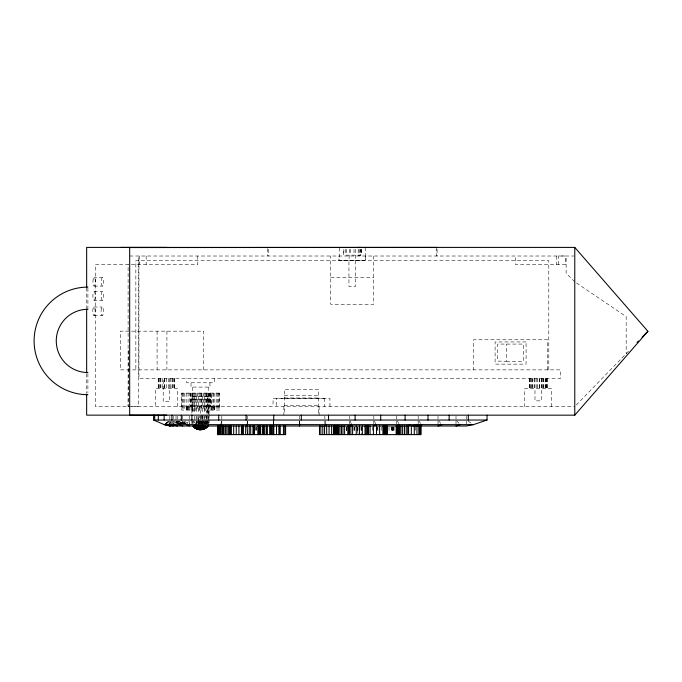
<?xml version="1.0" encoding="UTF-8"?>
<svg xmlns="http://www.w3.org/2000/svg" width="682" height="682" viewBox="0 0 682 682"><rect width="100%" height="100%" fill="white"/><g stroke="black" fill="none" stroke-linecap="round" stroke-linejoin="round"><path stroke-width="0.51" stroke-dasharray="3.41 2.56" d="M128.727 350.403L128.105 406.54L574.773 406.566M208.053 423.513L208.146 420.035M198.445 420.035L198.3 423.718L198.266 416.139M204.881 423.718L205.231 415.168M247.029 424.639L247.413 420.956M206.731 423.718L207.328 420.035L207.882 423.513M220.763 424.639L221.607 420.956M202.725 420.956L202.725 424.639L203.713 420.956M198.564 423.718L199.741 420.035L199.741 416.139M205.112 423.718L206.356 420.035M195.299 424.639L196.714 420.956M202.145 420.956L200.499 424.639L203.381 420.803M196.706 423.718L198.01 420.956M202.725 424.639L204.728 420.956M186.553 424.639L188.82 420.803M198.726 423.872L201.037 420.035L201.037 415.168M198.854 423.872L201.795 420.035M179.025 424.639L182.103 420.803M198.266 424.639L202.563 420.035M576.239 405.048L629.068 350.667M172.793 424.639L175.999 421.348M168.122 424.639L171.762 421.348M102.317 277.506L101.516 278.964L101.226 282.075L101.618 285.033L102.471 286.09L103.28 284.633L103.562 281.513L102.624 277.574L94.039 277.506M358.195 249.331L358.195 255.145L360.156 255.153L360.804 255.145L360.804 249.331M129.674 256.014L574.022 256.014M197.789 256.014L197.789 264.616L95.275 264.607L95.275 406.54L138.318 406.566L138.318 256.014M330.719 277.514L373.727 277.514M94.193 286.09L102.471 286.09M94.073 291.708L102.351 291.708M94.073 300.31A4.305 1.176 90 0 0 95.088 293.857A4.305 1.176 90 0 0 93.059 293.857A4.305 1.176 90 0 0 94.073 300.31L102.351 300.31A4.305 1.176 90 0 0 103.366 293.857A4.305 1.176 90 0 0 101.328 293.857A4.305 1.176 90 0 0 102.351 300.31M93.963 307.028L102.24 307.028M93.963 315.63L102.24 315.63M506.291 361.272L523.503 361.272L523.503 344.069L497.672 344.069L497.672 361.093L506.291 361.272L506.291 344.069M284.3 395.551L318.716 395.56M284.3 397.964L318.716 397.964M324.3 398.288L273.039 398.254L273.039 406.566M208.24 399.123L192.75 399.123L192.75 387.086M284.3 405.705L318.716 405.705M206.578 411.434L208.803 411.434M129.699 406.54L128.105 406.54L128.105 264.607M180.415 423.735L177.252 423.488L173.697 421.186M183.654 423.727L176.365 422.917L180.321 423.684M184.873 423.633L175.47 422.337L181.369 423.633M176.988 421.186L188.13 423.718M176.911 421.186L187.9 423.718M184.08 423.616L175.973 421.229L183.901 423.616M184.2 421.288L189.971 423.803M468.176 421.186L471.697 423.488M576.52 282.996L626.17 316.593L626.17 353.651M182.81 421.348L185.802 423.982M574.773 281.819L566.128 273.218L566.128 256.014M193.194 421.45L194.498 422.866L194.438 420.982M456.71 420.803L460.214 424.639M438.645 420.803L441.817 424.639M418.731 420.803L421.527 424.639M397.163 420.803L399.558 424.639M374.273 420.956L376.157 424.639M350.13 420.956L351.588 424.639M325.092 420.956L326.098 424.639M299.441 420.956L299.986 424.639M207.942 411.434L208.044 413.301M206.399 420.956L206.578 424.639M207.311 413.301L207.26 396.302M273.448 420.956L273.533 424.639M558.498 264.616L558.498 255.929L565.378 256.014L565.378 264.616L515.481 264.616L515.481 256.014M556.776 256.014L556.776 264.616M551.67 406.566L551.67 388.646L524.739 388.646L524.739 406.566M548.797 369.874L548.797 260.618L135.846 260.618L135.846 369.874M547.586 369.874L547.586 339.764L473.606 339.764L473.606 369.874M547.152 378.476L547.152 388.646M547.109 378.476L547.109 388.646M546.58 378.476L546.58 388.646M546.461 378.476L546.461 388.646M545.447 378.476L545.447 388.646M545.242 378.476L545.242 388.646M543.818 378.476L543.818 388.646M543.554 378.476L543.554 388.646M542.292 378.476L542.292 388.646M541.806 378.476L541.806 388.646M541.499 378.476L541.431 400.846L534.978 400.846L534.978 378.476M539.547 378.476L539.547 388.646M539.215 378.476L539.215 388.646M537.194 378.476L537.194 388.646M536.87 378.476L536.87 388.646M534.611 378.476L534.611 388.646M532.864 378.476L532.864 388.646M532.599 378.476L532.599 388.646M531.167 378.476L531.167 388.646M530.963 378.476L530.963 388.646M529.957 378.476L529.957 388.646M529.829 378.476L529.829 388.646M529.309 378.476L529.266 388.646M466.411 416.139L466.411 419.063M466.411 421.033L466.411 424.008M456.002 416.139L456.002 419.063M456.002 421.033L456.002 424.008M438.014 416.139L438.014 419.063M438.014 421.033L438.014 426.003M437.085 249.322L437.085 256.014M436.25 247.413L436.25 256.014M418.168 416.139L418.168 419.063M418.168 421.033L418.168 426.003M415.628 426.958L415.628 432.686M396.685 416.139L396.685 419.063M396.685 421.033L396.685 424.008M394.102 426.958L394.094 432.686M393.42 426.958L393.42 432.686M393.216 426.958L393.216 432.686M392.943 426.958L392.943 432.686M392.738 426.958L392.738 432.686M392.491 426.958L392.457 432.686M392.21 426.958L392.21 432.686M391.783 426.958L391.783 432.686M391.468 426.958L391.468 432.686M389.03 426.958L389.03 432.686M381.212 426.958L381.212 432.686M377.913 426.958L377.913 432.686M377.743 426.958L377.743 432.686M373.804 416.139L373.804 419.063M373.804 421.033L373.804 424.008M373.727 256.014L373.727 304.308L330.719 304.308L330.719 256.014M372.517 426.958L372.517 432.686M365.561 256.014L365.561 260.746L338.886 260.746L338.886 256.014M365.237 247.413L365.237 260.319L339.431 260.319L339.431 247.413M361.281 249.331L361.281 255.145L343.523 255.145L343.523 249.331M361.349 426.958L361.349 434.605M361.145 249.331L361.145 255.145M361.221 426.958L361.221 432.686M361.068 426.958L361.051 432.686M360.156 249.348L360.156 255.153M359.124 249.331L359.124 255.145M357.999 426.958L357.999 434.605M357.632 432.686L357.632 426.958L357.47 432.686M357.334 426.958L357.308 432.686M357.249 426.958L357.249 432.686M355.561 255.153L355.561 260.319M355.399 260.746L355.399 286.551L348.945 286.551L348.945 260.746M355.279 249.331L355.279 255.145M354.631 426.958L354.606 432.686M354.248 426.958L354.248 432.686M354.018 249.331L354.018 255.145M353.975 426.958L353.975 432.686M350.65 249.331L350.65 255.145M349.764 416.139L349.764 419.063M349.764 421.033L349.764 424.008M349.389 249.331L349.389 255.145M349.107 255.153L349.107 260.319M346.925 426.958L346.925 432.686M346.661 426.958L346.661 432.686M346.524 426.958L346.524 432.686M346.465 249.331L346.465 255.145M346.303 426.958L346.303 432.686M345.544 249.331L345.544 255.145M343.856 249.331L343.856 255.145M329.943 406.566L329.943 398.331L276.423 398.331L276.423 406.566M324.837 416.139L324.837 419.063M324.837 421.033L324.837 424.008M324.3 398.254L324.3 406.566M319.099 406.566L319.142 415.168M318.716 413.139L318.716 389.354L284.3 389.354L284.3 413.139M299.304 416.139L299.304 419.063M299.304 421.033L299.304 424.008M283.874 406.566L283.874 415.168M273.431 421.033L273.431 426.003M268.418 249.322L268.418 256.014M267.361 248.623L267.361 256.014M256.492 426.958L256.492 432.686M256.117 426.958L256.082 432.686M255.75 426.958L255.75 432.686M247.506 416.139L247.506 419.063M247.506 421.033L247.506 426.003M221.812 416.139L221.812 420.035M221.812 421.033L221.812 426.003M219.118 393.105L219.118 410.053M218.419 393.105L218.419 410.053M217.549 393.105L217.549 410.053M216.211 393.105L216.211 410.053M214.821 393.105L214.821 410.053M214.455 406.566L214.455 410.053M214.259 378.476L214.259 382.781L186.732 382.781L186.732 378.476M214.233 406.566L214.233 410.053M213.722 393.105L213.722 410.053M213.082 406.566L213.082 410.053M212.92 393.105L212.92 410.053M212.085 406.566L212.085 410.053M210.815 393.105L210.815 406.566M210.465 393.105L210.465 406.566M209.962 382.781L209.962 387.086L191.028 387.086L191.028 382.781M209.664 393.105L209.664 410.053M209.434 393.105L209.434 406.566M209.101 413.258L209.101 396.302L191.889 396.302L191.889 413.258M209.101 414.145L209.101 418.339M209.101 419.396L209.101 423.59M208.794 393.105L208.803 415.5M208.803 416.514L208.803 420.572M208.803 421.595L208.803 424.639M208.334 406.566L208.334 410.053M208.24 387.086L208.146 413.301M208.146 416.139L208.146 419.063M207.942 396.302L207.942 413.258M207.797 393.105L207.797 406.566M207.328 415.168L207.328 419.063M207.328 421.033L207.328 424.008M206.689 393.105L206.689 410.053M206.62 393.105L206.578 413.301M206.578 416.139L206.578 423.718M206.356 415.168L206.356 419.063M206.356 421.033L206.356 424.008M205.657 393.105L205.657 406.566M205.231 421.033L205.231 426.003M205.06 406.566L205.06 410.053M204.796 396.302L204.796 413.258M204.796 416.139L204.796 423.718M204.097 393.105L204.097 410.053M203.961 415.168L203.961 419.063M203.961 421.033L203.961 426.003M203.73 369.874L203.73 331.162L120.279 331.162L120.279 369.874L560.493 369.874L560.493 378.476L138.94 378.476L138.94 260.618M203.168 393.105L203.151 410.053M202.725 396.302L202.725 413.258M202.725 416.139L202.725 420.035M202.563 415.168L202.563 419.063M202.563 421.033L202.563 426.003M201.838 393.105L201.838 410.053M201.795 415.168L201.795 419.063M201.795 421.033L201.795 426.003M201.488 393.105L201.488 410.053M201.037 421.033L201.037 426.003M200.499 393.105L200.499 413.258M200.499 416.139L200.499 420.035M200.499 420.956L200.499 423.718M199.741 421.033L199.741 426.003M199.502 406.566L199.502 410.053M199.153 393.105L199.153 410.053M198.445 416.139L198.445 419.063M198.445 421.033L198.445 424.008M198.266 396.302L198.266 413.258M197.823 393.105L197.84 410.053M197.072 416.139L197.072 419.063M197.072 421.033L197.072 424.008M196.893 393.105L196.893 410.053M196.194 396.302L196.194 413.258M196.194 416.139L196.194 420.035M196.194 420.956L196.194 424.639M195.93 406.566L195.93 410.053M195.333 393.105L195.333 406.566M194.413 396.302L194.413 413.258M194.413 416.139L194.413 420.035M194.302 393.105L194.302 410.053M193.194 393.105L193.194 406.566M193.049 396.302L193.049 413.258M193.049 420.956L193.049 423.718M192.656 406.566L192.656 410.053M192.196 393.105L192.196 410.053M192.188 396.302L192.188 413.258M192.188 420.956L192.188 423.718M191.889 420.035L191.889 423.718M191.557 393.105L191.557 406.566M191.327 406.566L191.327 410.053M190.525 393.105L190.525 406.566M190.176 393.105L190.176 406.566M189.928 406.566L189.928 410.053L189.877 393.105M189.281 416.139L189.281 419.063M189.281 421.033L189.281 426.003M188.905 406.566L188.905 410.053M188.07 393.105L188.07 410.053M187.917 406.566L187.917 410.053M187.269 406.566L187.269 410.053M186.757 406.566L186.757 410.053M186.536 406.566L186.536 410.053M186.169 393.105L186.169 410.053M184.779 393.105L184.779 410.053M183.441 393.105L183.441 410.053M182.716 416.139L182.716 419.063M182.716 421.033L182.716 424.008M182.571 393.105L182.571 410.053M181.872 393.105L181.872 410.053M177.533 406.566L177.533 388.552L155.377 388.552L155.377 406.566M177.286 416.139L177.286 419.063M177.286 421.033L177.286 426.003M176.016 416.139L176.016 420.035M176.016 421.033L176.016 424.008M174.643 378.476L174.643 388.552M174.362 378.476L174.362 388.552M173.543 378.476L173.543 388.552M173.219 416.139L173.219 419.063M173.219 421.033L173.219 424.008M172.708 421.033L172.708 424.008M172.239 378.476L172.239 388.552M172.043 378.476L172.043 388.552M171.659 421.033L171.659 426.003M170.705 421.033L170.662 426.003M170.551 378.476L170.551 388.552M169.852 416.139L169.792 420.035M169.792 421.033L169.852 424.008M169.665 378.476L169.665 401.707L163.211 401.707L163.211 378.476M168.573 378.476L168.573 388.552M166.911 331.162L166.911 369.874M166.451 378.476L166.451 388.552M164.78 378.476L164.78 388.552M164.336 378.476L164.336 388.552M162.359 378.476L162.359 388.552M160.867 378.476L160.867 388.552M160.662 378.476L160.662 388.552M159.366 378.476L159.366 388.552M158.548 378.476L158.548 388.552M158.267 378.476L158.267 388.552M157.09 331.162L157.09 369.874M146.17 256.014L146.17 264.616M139.273 256.014L139.273 264.616M87.901 288.154L87.901 309.261M87.901 373.591L87.901 392.593M86.657 287.744L86.657 307.914M86.657 373.736L86.657 392.849M169.119 421.348L165.24 424.639L169.145 421.348M168.207 421.348L164.26 424.639L168.258 421.348M526.078 341.946L495.098 341.946L495.098 364.137L526.078 364.137L526.078 341.946M219.416 393.105L181.574 393.105L181.574 410.053L219.416 410.053L219.416 393.105M211.113 410.053L211.113 393.105L211.062 410.053M93.238 278.964A4.305 1.176 90 0 0 93.886 286.014A4.305 1.176 90 0 0 95.233 280.413A4.305 1.176 90 0 0 93.238 278.964M93.127 308.281A4.305 1.176 90 0 0 93.656 315.485A4.305 1.176 90 0 0 95.096 310.216A4.305 1.176 90 0 0 93.127 308.281M101.405 308.281A4.305 1.176 90 0 0 101.933 315.485A4.305 1.176 90 0 0 103.374 310.216A4.305 1.176 90 0 0 101.405 308.281"/><path stroke-width="1.02" d="M273.533 424.639L273.414 434.605M193.5 426.097C196.245 430.402 203.568 431.28 205.896 426.097L203.398 426.097C202.597 432.047 195.222 429.498 192.861 426.097L195.095 426.097C197.575 431.459 205.103 430.265 208.129 426.097L203.645 429.149L198.752 429.609L202.239 429.609M299.304 426.003L299.986 424.639M86.657 393.906L86.657 415.142L574.773 415.168L647.9 331.29L574.773 247.404L86.657 247.404L86.657 287.744M324.837 426.003L326.098 424.639M637.039 342.466L638.488 340.983M642.103 337.249L647.9 331.29M349.764 426.003L351.588 424.639M373.804 426.003L376.157 424.639M396.685 426.003L399.558 424.639M407.427 426.003L410.547 424.639M412.798 426.003L416.037 424.639M415.483 426.003L418.782 424.639M416.83 426.003L420.155 424.639M420.845 424.639L417.495 426.003L421.527 424.639M418.168 426.003L421.97 424.639M438.014 426.003L441.817 424.639M153.603 415.168L153.603 420.035L164.26 424.639L169.792 426.003L466.411 426.003L473.461 424.639L487.05 420.035L487.05 415.168M456.002 426.003L460.214 424.639M203.398 426.097L197.592 426.097L199.835 429.609L203.927 429.149L197.064 429.149L198.07 429.149M197.899 426.932L200.499 426.77M197.746 426.506L200.499 426.421M360.804 247.395L358.195 247.395M121.072 247.404L166.715 247.404M437.085 247.413L129.674 247.566M153.603 420.035L487.05 420.035M164.26 424.639L473.461 424.639M200.499 427.12L206.919 427.358L205.163 428.39L195.487 428.39L194.072 427.358L202.938 427.358L204.54 427.878L194.506 427.682M206.484 427.682L204.788 427.623M200.499 428.006L202.605 428.006M202.921 429.149L203.705 429.149M217.541 434.605L217.541 426.003L217.473 434.605L285.596 434.605L285.596 426.003M166.715 415.168L129.674 415.142L129.674 247.404M207.584 426.097L208.129 426.097M170.705 426.003L165.24 424.639L169.758 425.773M168.122 424.639L173.219 426.003M197.345 429.149L198.897 429.609M172.793 424.639L177.286 426.003M179.025 424.639L182.716 426.003M186.553 424.639L189.281 426.003M203.023 427.12L204.54 427.878M195.299 424.639L197.072 426.003M220.763 424.639L221.812 426.003M247.029 424.639L247.592 434.605M574.773 247.404L574.773 415.168M468.321 415.168L468.321 420.035M449.148 415.168L449.148 420.035M427.998 415.168L427.998 420.035M420.845 426.003L420.845 434.605L319.491 434.605L319.491 426.003M420.692 426.003L420.692 434.605M420.572 426.003L420.572 434.605M420.385 426.003L420.385 434.605M419.933 426.003L419.933 434.605M418.825 426.003L418.825 434.605M416.958 426.003L416.958 434.605M414.281 426.003L414.281 434.605M411.331 426.003L411.331 434.605M408.603 426.003L408.603 434.605M407.708 426.003L407.708 434.605M406.233 426.003L406.233 434.605M405.099 415.168L405.099 420.035M404.46 426.003L404.46 434.605M402.627 426.003L402.627 434.605M400.973 426.003L400.973 434.605M399.763 426.003L399.763 434.605M399.379 426.003L399.379 434.605M399.234 426.003L399.234 434.605M398.501 426.003L398.501 434.605M397.879 426.003L397.879 434.605M397.214 426.003L397.214 434.605M396.609 426.003L396.609 434.605M396.174 426.003L396.174 434.605M386.967 426.003L386.967 434.605M386.822 426.003L386.822 434.605M386.617 426.003L386.617 434.605M386.097 426.003L386.097 434.605M385.373 426.003L385.373 434.605M384.52 426.003L384.52 434.605M383.659 426.003L383.659 434.605M382.9 426.003L382.9 434.605M380.709 415.168L380.709 420.035M379.61 426.003L379.61 434.605M376.524 426.003L376.524 434.605M373.421 426.003L373.421 434.605M370.053 426.003L370.053 434.605M368.485 426.003L368.485 434.605M368.169 426.003L368.169 434.605M367.283 426.003L367.283 434.605M366.132 426.003L366.132 434.605M365.023 426.003L365.023 434.605M362.355 426.003L362.355 434.605M359.465 426.003L359.465 434.605M356.251 426.003L356.251 434.605M355.092 415.168L355.092 420.035M352.603 426.003L352.603 434.605M350.88 426.003L350.88 434.605M349.38 426.003L349.38 434.605M349.09 426.003L349.09 434.605M348.758 426.003L348.749 434.605M348.349 426.003L348.349 434.605M347.982 426.003L347.982 434.605M344.598 426.003L344.598 434.605M342.986 426.003L342.986 434.605M341.477 426.003L341.477 434.605M339.934 426.003L339.934 434.605M338.673 426.003L338.562 434.605M338.298 426.003L338.298 434.605M338.195 426.003L338.204 434.605M337.931 426.003L337.931 434.605M337.795 426.003L337.795 434.605M336.942 426.003L336.942 434.605M335.996 426.003L335.996 434.605M335.254 426.003L335.254 434.605M334.299 426.003L334.299 434.605M333.89 426.003L333.89 434.605M333.805 426.003L333.805 434.605M331.631 426.003L331.631 434.605M329.056 426.003L329.056 434.605M328.528 415.168L328.528 420.035M326.678 426.003L326.678 434.605M324.564 426.003L324.564 434.605M322.816 426.003L322.816 434.605M320.855 426.003L320.855 434.605M301.308 415.168L301.308 420.035M285.494 426.003L285.494 434.605M284.752 426.003L284.752 434.605M283.431 426.003L283.431 434.605M280.114 426.003L280.063 434.605M279.654 426.003L279.654 434.605M278.844 426.003L278.844 434.605M276.491 426.003L276.491 434.605M273.78 426.003L273.78 434.605M273.738 415.168L273.738 420.035M273.508 426.003L273.508 434.605M272.689 426.003L272.689 434.605M271.376 426.003L271.342 434.605M271.325 426.003L271.189 434.605M270.711 426.003L270.711 434.605M269.671 426.003L269.671 434.605M267.088 426.003L267.208 434.605M266.713 426.003L266.713 434.605M266.151 426.003L266.151 434.605M264.301 426.003L264.301 434.605M263.542 426.003L263.619 434.605M262.442 426.003L262.442 434.605M260.601 426.003L260.601 434.605M259.868 426.003L259.876 434.605M259.535 426.003L259.535 434.605M258.998 426.003L258.998 434.605M258.41 426.003L258.41 434.605M257.941 426.003L257.941 434.605M254.258 426.003L254.224 434.605M254.122 426.003L254.122 434.605M252.945 426.003L252.945 434.605M250.695 426.003L250.695 434.605M249.254 426.003L249.254 434.605M246.108 415.168L246.108 420.035M245.648 426.003L245.648 434.605M243.389 426.003L243.389 434.605M242.519 426.003L242.519 434.605M242.204 426.003L242.204 434.605M241.846 426.003L241.871 434.605M241.454 426.003L241.454 434.605M238.913 426.003L238.913 434.605M236.262 426.003L236.262 434.605M233.687 426.003L233.687 434.605M231.377 426.003L231.377 434.605M230.056 426.003L230.098 434.605M229.817 426.003L229.817 434.605M229.629 426.003L229.629 434.605M229.51 426.003L229.51 434.605M229.391 426.003L229.391 434.605M228.257 426.003L228.257 434.605M226.85 426.003L226.85 434.605M225.418 426.003L225.418 434.605M223.952 426.003L223.952 434.605M223.125 426.003L223.142 434.605M222.895 426.003L222.895 434.605M222.426 426.003L222.426 434.605M221.173 426.003L221.173 434.605M220.533 426.003L220.533 434.605M219.681 426.003L219.681 434.605M218.726 415.168L218.726 420.035M218.649 426.003L218.649 434.605M218.351 426.003L218.351 434.605M217.848 426.003L217.848 434.605M200.499 426.097L200.499 429.771M191.889 415.168L191.889 420.035M181.31 415.168L181.31 420.035M171.915 415.168L171.915 420.035M164.132 415.168L164.132 420.035M158.309 415.168L158.309 420.035M154.703 415.168L154.703 420.035M86.657 308.98L86.657 372.679M87.901 394.699A53.801 53.801 0 0 1 34.1 340.898A53.801 53.801 0 0 1 87.901 287.096M87.901 372.543A31.636 31.636 0 0 1 56.265 340.898A31.636 31.636 0 0 1 87.901 309.261"/></g></svg>
